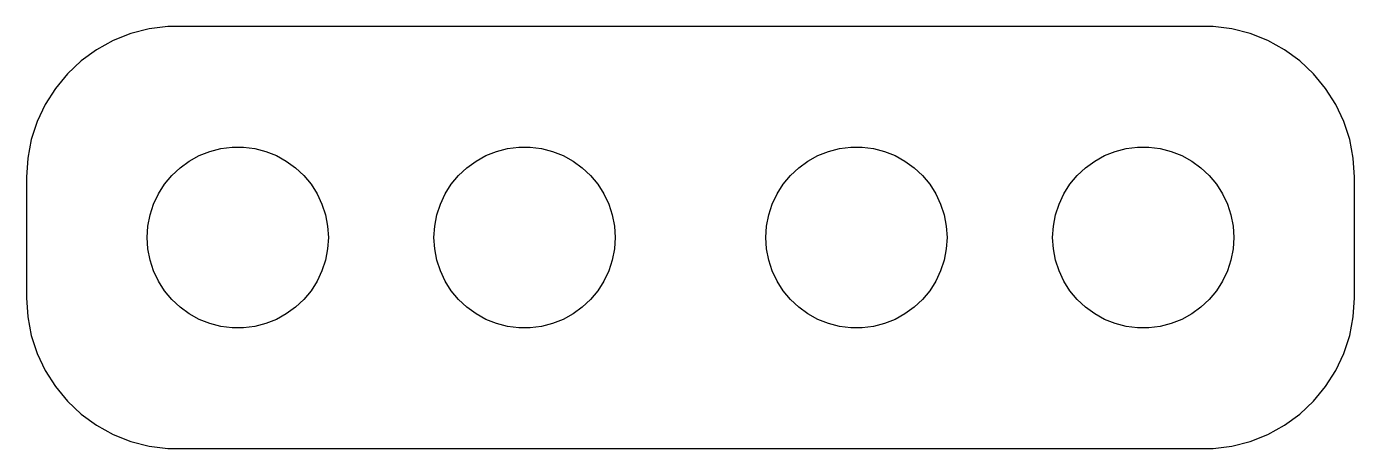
# Model space of a CAD drawing. Header units: metres. Extents: x -22 to 22, y 17 to 31.
import ezdxf

# ---------------------------------------------------------------- set-up
doc = ezdxf.new("R2010")
doc.units = ezdxf.units.M

msp = doc.modelspace()

# ---------------------------------------------------------------- linework, layer by layer
for p, q in [((-17.9369, 30.9114), (-18.5451, 30.7553)), ((-17.3139, 30.9901), (-17.9369, 30.9114)), ((17.3139, 30.9901), (-17.3139, 30.9901)), ((17.9369, 30.9114), (17.3139, 30.9901)), ((18.5451, 30.7553), (17.9369, 30.9114)), ((-19.1289, 30.5241), (-19.6791, 30.2216)), ((-18.5451, 30.7553), (-19.1289, 30.5241)), ((19.1289, 30.5241), (18.5451, 30.7553)), ((19.6791, 30.2216), (19.1289, 30.5241)), ((-19.6791, 30.2216), (-20.1871, 29.8526)), ((20.1871, 29.8526), (19.6791, 30.2216)), ((-20.1871, 29.8526), (-20.6448, 29.4227)), ((20.6448, 29.4227), (20.1871, 29.8526)), ((-20.6448, 29.4227), (-21.0451, 28.9389)), ((21.0451, 28.9389), (20.6448, 29.4227)), ((-21.0451, 28.9389), (-21.3815, 28.4088)), ((21.3815, 28.4088), (21.0451, 28.9389)), ((-21.3815, 28.4088), (-21.6489, 27.8406)), ((21.6489, 27.8406), (21.3815, 28.4088)), ((-21.6489, 27.8406), (-21.8429, 27.2434)), ((21.8429, 27.2434), (21.6489, 27.8406)), ((-21.8429, 27.2434), (-21.9606, 26.6267)), ((-16.2773, 26.7145), (-15.927, 26.8532)), ((-15.927, 26.8532), (-15.5621, 26.9469)), ((-15.5621, 26.9469), (-15.1884, 26.9941)), ((-15.1884, 26.9941), (-14.8116, 26.9941)), ((-14.8116, 26.9941), (-14.4379, 26.9469)), ((-14.4379, 26.9469), (-14.0729, 26.8532)), ((-14.0729, 26.8532), (-13.7227, 26.7145)), ((-6.77733, 26.7145), (-6.42705, 26.8532)), ((-6.42705, 26.8532), (-6.06213, 26.9469)), ((-6.06213, 26.9469), (-5.68837, 26.9941)), ((-5.68837, 26.9941), (-5.31161, 26.9941)), ((-5.31161, 26.9941), (-4.93785, 26.9469)), ((-4.93785, 26.9469), (-4.57294, 26.8532)), ((-4.57294, 26.8532), (-4.22266, 26.7145)), ((4.22266, 26.7145), (4.57294, 26.8532)), ((4.57294, 26.8532), (4.93785, 26.9469)), ((4.93785, 26.9469), (5.31161, 26.9941)), ((5.31161, 26.9941), (5.68837, 26.9941)), ((5.68837, 26.9941), (6.06213, 26.9469)), ((6.06213, 26.9469), (6.42705, 26.8532)), ((6.42705, 26.8532), (6.77733, 26.7145)), ((13.7227, 26.7145), (14.0729, 26.8532)), ((14.0729, 26.8532), (14.4379, 26.9469)), ((14.4379, 26.9469), (14.8116, 26.9941)), ((14.8116, 26.9941), (15.1884, 26.9941)), ((15.1884, 26.9941), (15.5621, 26.9469)), ((15.5621, 26.9469), (15.927, 26.8532)), ((15.927, 26.8532), (16.2773, 26.7145)), ((21.9606, 26.6267), (21.8429, 27.2434)), ((-21.9606, 26.6267), (-22, 26)), ((-16.9123, 26.3115), (-16.6075, 26.533)), ((-16.6075, 26.533), (-16.2773, 26.7145)), ((-13.7227, 26.7145), (-13.3925, 26.533)), ((-13.3925, 26.533), (-13.0877, 26.3115)), ((-7.41226, 26.3115), (-7.10747, 26.533)), ((-7.10747, 26.533), (-6.77733, 26.7145)), ((-4.22266, 26.7145), (-3.89252, 26.533)), ((-3.89252, 26.533), (-3.58772, 26.3115)), ((3.58772, 26.3115), (3.89252, 26.533)), ((3.89252, 26.533), (4.22266, 26.7145)), ((6.77733, 26.7145), (7.10747, 26.533)), ((7.10747, 26.533), (7.41226, 26.3115)), ((13.0877, 26.3115), (13.3925, 26.533)), ((13.3925, 26.533), (13.7227, 26.7145)), ((16.2773, 26.7145), (16.6075, 26.533)), ((16.6075, 26.533), (16.9123, 26.3115)), ((22, 26), (21.9606, 26.6267)), ((-22, 26), (-22, 22)), ((-17.427, 25.7634), (-17.1869, 26.0536)), ((-17.1869, 26.0536), (-16.9123, 26.3115)), ((-13.0877, 26.3115), (-12.8131, 26.0536)), ((-12.8131, 26.0536), (-12.5729, 25.7634)), ((-7.92705, 25.7634), (-7.6869, 26.0536)), ((-7.6869, 26.0536), (-7.41226, 26.3115)), ((-3.58772, 26.3115), (-3.31308, 26.0536)), ((-3.31308, 26.0536), (-3.07294, 25.7634)), ((3.07294, 25.7634), (3.31308, 26.0536)), ((3.31308, 26.0536), (3.58772, 26.3115)), ((7.41226, 26.3115), (7.6869, 26.0536)), ((7.6869, 26.0536), (7.92705, 25.7634)), ((12.5729, 25.7634), (12.8131, 26.0536)), ((12.8131, 26.0536), (13.0877, 26.3115)), ((16.9123, 26.3115), (17.1869, 26.0536)), ((17.1869, 26.0536), (17.427, 25.7634)), ((22, 22), (22, 26)), ((-17.6289, 25.4453), (-17.427, 25.7634)), ((-12.5729, 25.7634), (-12.3711, 25.4453)), ((-8.12891, 25.4453), (-7.92705, 25.7634)), ((-3.07294, 25.7634), (-2.87108, 25.4453)), ((2.87108, 25.4453), (3.07294, 25.7634)), ((7.92705, 25.7634), (8.12891, 25.4453)), ((12.3711, 25.4453), (12.5729, 25.7634)), ((17.427, 25.7634), (17.6289, 25.4453)), ((-17.9057, 24.7461), (-17.7893, 25.1044)), ((-17.7893, 25.1044), (-17.6289, 25.4453)), ((-12.3711, 25.4453), (-12.2107, 25.1044)), ((-12.2107, 25.1044), (-12.0942, 24.7461)), ((-8.40575, 24.7461), (-8.28932, 25.1044)), ((-8.28932, 25.1044), (-8.12891, 25.4453)), ((-2.87108, 25.4453), (-2.71066, 25.1044)), ((-2.71066, 25.1044), (-2.59424, 24.7461)), ((2.59424, 24.7461), (2.71066, 25.1044)), ((2.71066, 25.1044), (2.87108, 25.4453)), ((8.12891, 25.4453), (8.28932, 25.1044)), ((8.28932, 25.1044), (8.40575, 24.7461)), ((12.0942, 24.7461), (12.2107, 25.1044)), ((12.2107, 25.1044), (12.3711, 25.4453)), ((17.6289, 25.4453), (17.7893, 25.1044)), ((17.7893, 25.1044), (17.9057, 24.7461)), ((-17.9763, 24.376), (-17.9057, 24.7461)), ((-12.0942, 24.7461), (-12.0237, 24.376)), ((-8.47633, 24.376), (-8.40575, 24.7461)), ((-2.59424, 24.7461), (-2.52365, 24.376)), ((2.52365, 24.376), (2.59424, 24.7461)), ((8.40575, 24.7461), (8.47633, 24.376)), ((12.0237, 24.376), (12.0942, 24.7461)), ((17.9057, 24.7461), (17.9763, 24.376)), ((-18, 24), (-17.9763, 24.376)), ((-12.0237, 24.376), (-12, 24)), ((-8.5, 24), (-8.47633, 24.376)), ((-2.52365, 24.376), (-2.5, 24)), ((2.5, 24), (2.52365, 24.376)), ((8.47633, 24.376), (8.5, 24)), ((12, 24), (12.0237, 24.376)), ((17.9763, 24.376), (18, 24)), ((-17.9763, 23.624), (-18, 24)), ((-12, 24), (-12.0237, 23.624)), ((-8.47633, 23.624), (-8.5, 24)), ((-2.5, 24), (-2.52365, 23.624)), ((2.52365, 23.624), (2.5, 24)), ((8.5, 24), (8.47633, 23.624)), ((12.0237, 23.624), (12, 24)), ((18, 24), (17.9763, 23.624)), ((-17.9057, 23.2539), (-17.9763, 23.624)), ((-12.0237, 23.624), (-12.0942, 23.2539)), ((-8.40575, 23.2539), (-8.47633, 23.624)), ((-2.52365, 23.624), (-2.59424, 23.2539)), ((2.59424, 23.2539), (2.52365, 23.624)), ((8.47633, 23.624), (8.40575, 23.2539)), ((12.0942, 23.2539), (12.0237, 23.624)), ((17.9763, 23.624), (17.9057, 23.2539)), ((-17.7893, 22.8956), (-17.9057, 23.2539)), ((-17.6289, 22.5547), (-17.7893, 22.8956)), ((-12.2107, 22.8956), (-12.3711, 22.5547)), ((-12.0942, 23.2539), (-12.2107, 22.8956)), ((-8.28932, 22.8956), (-8.40575, 23.2539)), ((-8.12891, 22.5547), (-8.28932, 22.8956)), ((-2.71066, 22.8956), (-2.87108, 22.5547)), ((-2.59424, 23.2539), (-2.71066, 22.8956)), ((2.71066, 22.8956), (2.59424, 23.2539)), ((2.87108, 22.5547), (2.71066, 22.8956)), ((8.28932, 22.8956), (8.12891, 22.5547)), ((8.40575, 23.2539), (8.28932, 22.8956)), ((12.2107, 22.8956), (12.0942, 23.2539)), ((12.3711, 22.5547), (12.2107, 22.8956)), ((17.7893, 22.8956), (17.6289, 22.5547)), ((17.9057, 23.2539), (17.7893, 22.8956)), ((-17.427, 22.2366), (-17.6289, 22.5547)), ((-12.3711, 22.5547), (-12.5729, 22.2366)), ((-7.92705, 22.2366), (-8.12891, 22.5547)), ((-2.87108, 22.5547), (-3.07294, 22.2366)), ((3.07294, 22.2366), (2.87108, 22.5547)), ((8.12891, 22.5547), (7.92705, 22.2366)), ((12.5729, 22.2366), (12.3711, 22.5547)), ((17.6289, 22.5547), (17.427, 22.2366)), ((-22, 22), (-21.9606, 21.3733)), ((-17.1869, 21.9464), (-17.427, 22.2366)), ((-12.5729, 22.2366), (-12.8131, 21.9464)), ((-7.6869, 21.9464), (-7.92705, 22.2366)), ((-3.07294, 22.2366), (-3.31308, 21.9464)), ((3.31308, 21.9464), (3.07294, 22.2366)), ((7.92705, 22.2366), (7.6869, 21.9464)), ((12.8131, 21.9464), (12.5729, 22.2366)), ((17.427, 22.2366), (17.1869, 21.9464)), ((21.9606, 21.3733), (22, 22)), ((-16.9123, 21.6885), (-17.1869, 21.9464)), ((-16.6075, 21.467), (-16.9123, 21.6885)), ((-13.0877, 21.6885), (-13.3925, 21.467)), ((-12.8131, 21.9464), (-13.0877, 21.6885)), ((-7.41226, 21.6885), (-7.6869, 21.9464)), ((-7.10747, 21.467), (-7.41226, 21.6885)), ((-3.58772, 21.6885), (-3.89252, 21.467)), ((-3.31308, 21.9464), (-3.58772, 21.6885)), ((3.58772, 21.6885), (3.31308, 21.9464)), ((3.89252, 21.467), (3.58772, 21.6885)), ((7.41226, 21.6885), (7.10747, 21.467)), ((7.6869, 21.9464), (7.41226, 21.6885)), ((13.0877, 21.6885), (12.8131, 21.9464)), ((13.3925, 21.467), (13.0877, 21.6885)), ((16.9123, 21.6885), (16.6075, 21.467)), ((17.1869, 21.9464), (16.9123, 21.6885)), ((-21.9606, 21.3733), (-21.8429, 20.7566)), ((-16.2773, 21.2855), (-16.6075, 21.467)), ((-15.927, 21.1468), (-16.2773, 21.2855)), ((-15.5621, 21.0531), (-15.927, 21.1468)), ((-14.0729, 21.1468), (-14.4379, 21.0531)), ((-13.7227, 21.2855), (-14.0729, 21.1468)), ((-13.3925, 21.467), (-13.7227, 21.2855)), ((-6.77733, 21.2855), (-7.10747, 21.467)), ((-6.42705, 21.1468), (-6.77733, 21.2855)), ((-6.06213, 21.0531), (-6.42705, 21.1468)), ((-4.57294, 21.1468), (-4.93785, 21.0531)), ((-4.22266, 21.2855), (-4.57294, 21.1468)), ((-3.89252, 21.467), (-4.22266, 21.2855)), ((4.22266, 21.2855), (3.89252, 21.467)), ((4.57294, 21.1468), (4.22266, 21.2855)), ((4.93785, 21.0531), (4.57294, 21.1468)), ((6.42705, 21.1468), (6.06213, 21.0531)), ((6.77733, 21.2855), (6.42705, 21.1468)), ((7.10747, 21.467), (6.77733, 21.2855)), ((13.7227, 21.2855), (13.3925, 21.467)), ((14.0729, 21.1468), (13.7227, 21.2855)), ((14.4379, 21.0531), (14.0729, 21.1468)), ((15.927, 21.1468), (15.5621, 21.0531)), ((16.2773, 21.2855), (15.927, 21.1468)), ((16.6075, 21.467), (16.2773, 21.2855)), ((21.8429, 20.7566), (21.9606, 21.3733)), ((-21.8429, 20.7566), (-21.6489, 20.1594)), ((-15.1884, 21.0059), (-15.5621, 21.0531)), ((-14.8116, 21.0059), (-15.1884, 21.0059)), ((-14.4379, 21.0531), (-14.8116, 21.0059)), ((-5.68837, 21.0059), (-6.06213, 21.0531)), ((-5.31161, 21.0059), (-5.68837, 21.0059)), ((-4.93785, 21.0531), (-5.31161, 21.0059)), ((5.31161, 21.0059), (4.93785, 21.0531)), ((5.68837, 21.0059), (5.31161, 21.0059)), ((6.06213, 21.0531), (5.68837, 21.0059)), ((14.8116, 21.0059), (14.4379, 21.0531)), ((15.1884, 21.0059), (14.8116, 21.0059)), ((15.5621, 21.0531), (15.1884, 21.0059)), ((21.6489, 20.1594), (21.8429, 20.7566)), ((-21.6489, 20.1594), (-21.3815, 19.5912)), ((21.3815, 19.5912), (21.6489, 20.1594)), ((-21.3815, 19.5912), (-21.0451, 19.0611)), ((21.0451, 19.0611), (21.3815, 19.5912)), ((-21.0451, 19.0611), (-20.6448, 18.5773)), ((20.6448, 18.5773), (21.0451, 19.0611)), ((-20.6448, 18.5773), (-20.1871, 18.1474)), ((20.1871, 18.1474), (20.6448, 18.5773)), ((-20.1871, 18.1474), (-19.6791, 17.7784)), ((19.6791, 17.7784), (20.1871, 18.1474)), ((-19.6791, 17.7784), (-19.1289, 17.4759)), ((19.1289, 17.4759), (19.6791, 17.7784)), ((-19.1289, 17.4759), (-18.5451, 17.2447)), ((-18.5451, 17.2447), (-17.9369, 17.0886)), ((17.9369, 17.0886), (18.5451, 17.2447)), ((18.5451, 17.2447), (19.1289, 17.4759)), ((-17.9369, 17.0886), (-17.3139, 17.0099)), ((-17.3139, 17.0099), (17.3139, 17.0099)), ((17.3139, 17.0099), (17.9369, 17.0886))]:
    msp.add_line(p, q)

doc.saveas('drawing.dxf')
